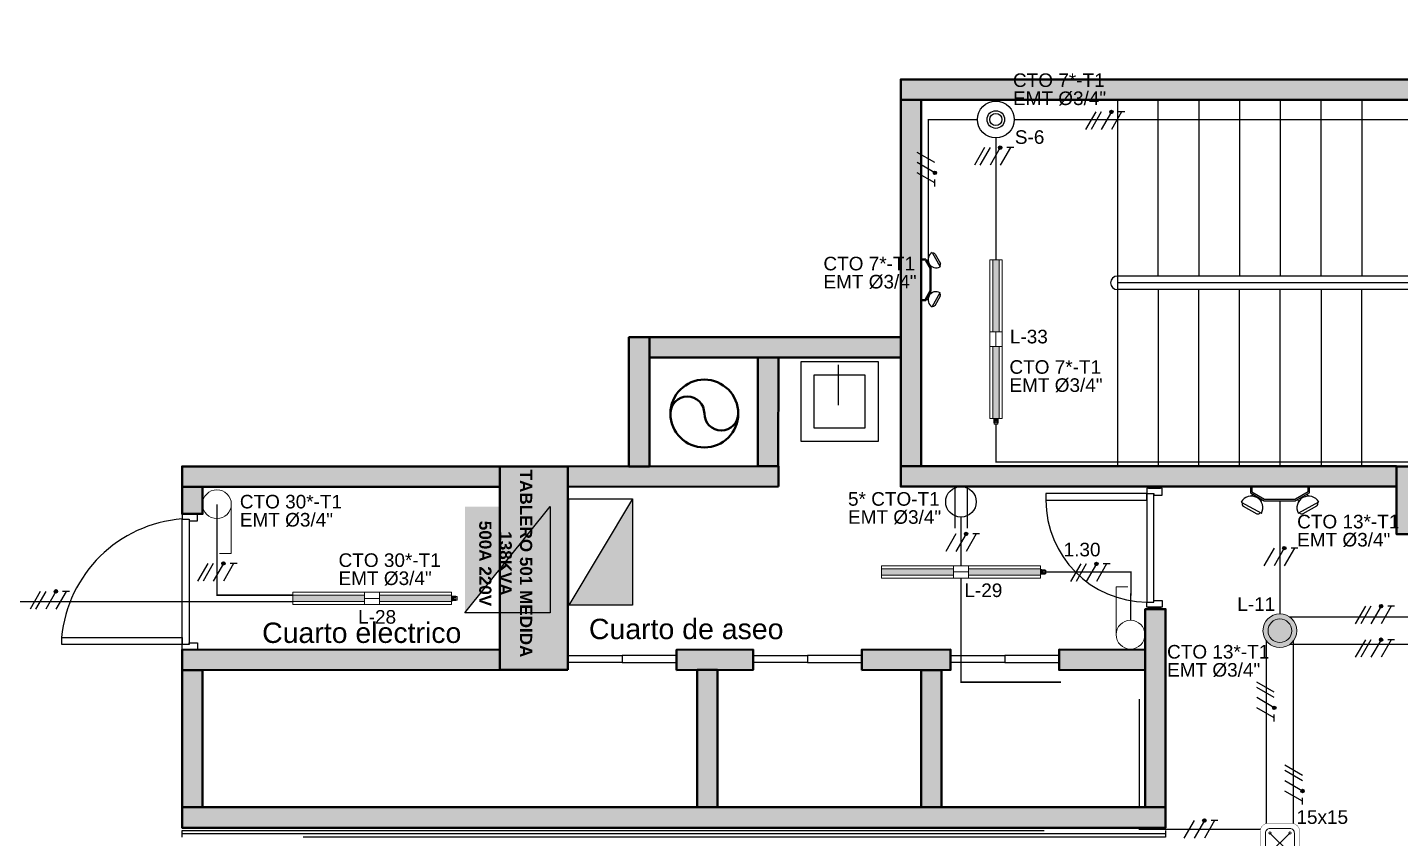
# Model space of a CAD drawing. Header units: metres. Extents: x -692 to 1029, y -233 to 3386.
# Drawn here: x 515.78 to 525.89, y 2480.87 to 2486.85 of the extents above; entities that cross this region are included whole.
import ezdxf
from ezdxf.lldxf.tags import DXFTag

# ---------------------------------------------------------------- set-up
doc = ezdxf.new("R2010")
doc.units = ezdxf.units.M
for name, pattern in [('CENTER2', [28.575, 19.05, -3.175, 3.175, -3.175]), ('CONTINUA', [0]), ('HIDDEN', [9.525, 6.35, -3.175]), ('LÍNEAS_OCULTASX2', [0.75, 0.5, -0.25])]:
    doc.linetypes.add(name, pattern=pattern)
for name, color, linetype in [('-ALAMBRADO', 7, 'Continuous'), ('-CN-GYD-ILUMINACION-EM', 1, 'Continuous'), ('-CN-GYD-TEXTOS', 7, 'Continuous'), ('1amobla', 253, 'Continuous'), ('A-columnas', 6, 'Continuous'), ('AMOBLAMIENTO', 252, 'Continuous'), ('AREA PARQUEO', 253, 'Continuous'), ('CAJA DE PASO', 86, 'Continuous'), ('F-2', 253, 'Continuous'), ('GG_PISO 5', 8, 'Continuous'), ('LUMINARIA DE EMERGENCIA', 1, 'Continuous'), ('LUMINARIA LED CIRCULAR', 7, 'Continuous'), ('LUZ LED INDIRECTA', 7, 'Continuous'), ('MUEBLE', 253, 'Continuous'), ('SENSOR MOVIMIENTO', 3, 'Continuous'), ('T', 1, 'Continuous'), ('TB', 7, 'Continuous')]:
    doc.layers.add(name, color=color, linetype=linetype)
for name, color, linetype, lineweight in [('-CN-GYD-LUMINARIA LED HERMETICA', 1, 'Continuous', 5), ('-CN-GYD-TUBERÍA ILUMINACION', 5, 'Continuous', 18), ('-CN-GYD-TUBERÍA TOMACORRIENTE PVC', 86, 'Continuous', 18), ('-CN-INTERRUPTORES DE PARED', 3, 'Continuous', 20), ('_TEXTO', 7, 'Continuous', 9), ('Estructura', 250, 'Continuous', 40), ('TEXTOS', 250, 'Continuous', 20), ('Textos 1', 7, 'Continuous', 25)]:
    doc.layers.add(name, color=color, linetype=linetype, lineweight=lineweight)
for name, color, linetype, true_color in [('A-HATCH CONCRETO', 7, 'Continuous', 0xa8a8a8), ('HACHTCOLUMNA', 7, 'Continuous', 0x5c5c5c), ('JCA_HATCH 254', 7, 'Continuous', 0xc4c4c4)]:
    doc.layers.add(name, color=color, linetype=linetype, true_color=true_color)
doc.layers.add('DIM-25', color=253, linetype='Continuous', plot=False)
doc.layers.add('Muro', color=7, linetype='Continuous', lineweight=40, true_color=0x2e2e2e)
doc.styles.add('GYD', font='arial.ttf', dxfattribs={"height": 2.5})
doc.styles.get("Standard").update_dxf_attribs({"font": 'arial.ttf'})
tags = doc.linetypes.add('EMT_LINE', pattern='A,0.5,-0.2,["EMT",Standard,S=0.1,R=0,X=-0.1,Y=-0.05],-0.25', length=0.95).pattern_tags.tags
tags[6] = DXFTag(74, 10)
pattern_1 = [(180, (4.985, -38.812), (-6.00631, -10.40324), [1.50158, -10.51105]), (270, (4.2344, -38.812), (6.00631, -10.40324), [0.75079, -20.05569]), (270, (4.047, -38.812), (6.00631, -10.40324), [0.60063, -20.20584]), (270, (4.422, -38.812), (6.00631, -10.40324), [0.60063, -20.20584]), (240, (3.859, -38.812), (6.00631, -10.40324), [0.4805, -11.53212]), (300, (4.61, -38.812), (12.01262, -4e-09), [0.4805, -11.53212])]

# ---------------------------------------------------------------- blocks, each defined once
blk = doc.blocks.new('2x')
at = {"layer": '-ALAMBRADO'}
h = blk.add_hatch(color=256, dxfattribs=at)
edge = h.paths.add_edge_path()
edge.add_arc((0.075, 0.13), 0.025, 0, 360)
for p, q in [((-0.075, 0.13), (-0.225, -0.13)), ((0.075, 0.13), (-0.075, -0.13)), ((0.225, 0.13), (0.075, -0.13))]:
    blk.add_line(p, q, dxfattribs=at)
blk.add_lwpolyline([(0.275, 0.13), (0.175, 0.13)], dxfattribs=at)
blk.add_circle((0.075, 0.13), 0.025, dxfattribs=at)
blk = doc.blocks.new('*U28')
at = {"layer": '-ALAMBRADO'}
blk.add_blockref('2x', (0, 0), dxfattribs=at)
blk = doc.blocks.new('Caja de paso')
at = {"layer": '-CN-GYD-TUBERÍA TOMACORRIENTE PVC', "const_width": 0.00173}
blk.add_lwpolyline([(-0.1111, 0.0667), (-0.1111, -0.0667, 0.414214), (-0.0667, -0.1111), (0.0667, -0.1111, 0.414214), (0.1111, -0.0667), (0.1111, 0.0667, 0.414214), (0.0667, 0.1111), (-0.0667, 0.1111, 0.414214)], format="xyb", close=True, dxfattribs=at)
at = {"layer": '-CN-GYD-TUBERÍA TOMACORRIENTE PVC'}
blk.add_lwpolyline([(-0.0566, -0.0819), (0.0566, -0.0819, 0.414214), (0.0819, -0.0566), (0.0819, 0.0566, 0.414214), (0.0566, 0.0819), (-0.0566, 0.0819, 0.414214), (-0.0819, 0.0566), (-0.0819, -0.0566, 0.414214)], format="xyb", close=True, dxfattribs=at)
at = {"layer": '-CN-GYD-TUBERÍA TOMACORRIENTE PVC', "linetype": 'LÍNEAS_OCULTASX2'}
for points in [[(-0.0566, 0.0566), (0.0566, -0.0566)], [(0.0566, 0.0566), (-0.0566, -0.0566)]]:
    blk.add_lwpolyline(points, dxfattribs=at)
at = {"layer": '-CN-GYD-TUBERÍA TOMACORRIENTE PVC'}
for centre in [(-0.0566, 0.0566), (0.0566, 0.0566), (-0.0566, -0.0566), (0.0566, -0.0566)]:
    blk.add_circle(centre, 0.00665, dxfattribs=at)
blk = doc.blocks.new('TB')
at = {"layer": 'TB'}
h = blk.add_hatch(color=256, dxfattribs=at)
h.dxf.hatch_style = 1
h.paths.add_polyline_path([(0.1564, 0), (-0.1564, 0.1562), (-0.1564, 0)])
blk.add_lwpolyline([(-0.1564, 0.1562), (0.1564, 0.1562), (0.1564, 0), (-0.1564, 0)], close=True, dxfattribs=at)
blk.add_lwpolyline([(0.1564, 0), (-0.1564, 0.1562)], dxfattribs=at)
blk = doc.blocks.new('*U50')
at = {"layer": '-CN-GYD-ILUMINACION-EM', "ltscale": 0.3}
for p, q in [((-145, 270), (-200, 170)), ((-114, 285), (-197, 136)), ((-119, 277), (-119, 277)), ((-193, 144), (-193, 144)), ((-145, -270), (-200, -170)), ((-114, -285), (-197, -136)), ((-193, -144), (-193, -144)), ((-119, -277), (-119, -277))]:
    blk.add_line(p, q, dxfattribs=at)
at = {"layer": '-CN-GYD-ILUMINACION-EM'}
for p, q in [((0, 217), (-46, 217)), ((0, 207), (-40, 207)), ((0, -217), (0, 217)), ((-104, 116), (-104, -116)), ((-94, 114), (-94, -114)), ((-46, -217), (0, -217)), ((-40, -207), (0, -207))]:
    blk.add_line(p, q, dxfattribs=at)
for points in [[(-46, 217), (-104, 116)], [(-40, 207), (-94, 114)], [(-56, 199), (-70, 208)], [(-96, 130), (-110, 138)], [(-96, -130), (-110, -138)], [(-46, -217), (-104, -116)], [(-40, -207), (-94, -114)], [(-56, -199), (-70, -208)]]:
    blk.add_lwpolyline(points, dxfattribs=at)
at = {"layer": '-CN-GYD-ILUMINACION-EM', "ltscale": 0.3}
for centre, radius, start, end in [((-156, 211), 85.5, 240.9715, 60.9715), ((-128, 260), 19.1, 60.9715, 150.9715), ((-183, 161), 19.1, 150.9715, 240.9715), ((-183, -161), 19.1, 119.0285, 209.0285), ((-156, -211), 85.5, 299.0285, 119.0285), ((-128, -260), 19.1, 209.0285, 299.0285)]:
    blk.add_arc(centre, radius, start, end, dxfattribs=at)
at = {"layer": '-CN-GYD-TEXTOS', "style": 'GYD'}
blk.add_attdef('5', (-68, -406), '', height=125, rotation=90, dxfattribs=at)
blk = doc.blocks.new('t')
at = {"layer": 'T'}
for p, q in [((0.0063, 0.03), (0.2042, 0.03)), ((0.0063, -0.03), (0.2042, -0.03))]:
    blk.add_line(p, q, dxfattribs=at)
blk.add_circle((0.075, 0), 0.075, dxfattribs=at)
blk = doc.blocks.new('OJO DE BUEY 12W')
at = {"layer": 'JCA_HATCH 254', "transparency": 33554687}
h = blk.add_hatch(color=256, dxfattribs=at)
h.dxf.hatch_style = 1
h.paths.add_polyline_path([(-103.7, 0, 1), (103.7, 0, 1)])
h.paths.add_polyline_path([(72.7, 0, -1), (-72.7, 0, -1)], flags=16)
at = {"layer": 'LUMINARIA LED CIRCULAR', "linetype": 'EMT_LINE', "lineweight": 5, "ltscale": 10}
h = blk.add_hatch(color=256, dxfattribs=at)
h.dxf.hatch_style = 1
h.set_gradient(color1=(147, 149, 152), color2=(248, 246, 176), name='SPHERICAL')
edge = h.paths.add_edge_path()
edge.add_arc((0, 0), 72.7, 0, 360)
at = {"layer": 'LUMINARIA LED CIRCULAR', "linetype": 'Continuous', "lineweight": 5, "ltscale": 10}
for radius in [103.7, 72.7]:
    blk.add_circle((0, 0), radius, dxfattribs=at)
blk = doc.blocks.new('LUMINARIA HERMETICA 40W')
h = blk.add_hatch()
h.set_pattern_fill('SWAMP', color=252, scale=0.472938, angle=180)
h.set_pattern_definition(pattern_1)
h.paths.add_polyline_path([(-24, 55), (23, 55), (23, 585), (-24, 585)])
h = blk.add_hatch()
h.set_pattern_fill('SWAMP', color=252, scale=0.472938, angle=180)
h.set_pattern_definition(pattern_1)
h.paths.add_polyline_path([(-24, -585), (23, -585), (23, -55), (-24, -55)])
at = {"layer": '-CN-INTERRUPTORES DE PARED', "color": 1, "extrusion": (0, 0, -1)}
for p, q in [((-46, 585), (46, 585)), ((-46, 55), (-46, 585)), ((46, 585), (46, 559)), ((46, 559), (46, 55)), ((-46, -559), (-46, -55)), ((46, -55), (46, -585)), ((-46, -585), (-46, -559)), ((46, -585), (-46, -585))]:
    blk.add_line(p, q, dxfattribs=at)
at = {"layer": '-CN-INTERRUPTORES DE PARED', "color": 1}
for p, q in [((46, 55), (-46, 55)), ((0, 55), (0, -55)), ((46, -55), (46, 55)), ((-46, -55), (46, -55)), ((-16, -587), (-17, -588)), ((-17, -588), (-17, -589)), ((-17, -589), (-17, -595)), ((-17, -595), (-12, -595)), ((-15, -587), (-16, -587)), ((-12, -596), (-16, -596)), ((-16, -596), (-16, -604)), ((-16, -604), (-12, -604)), ((-16, -605), (-16, -615)), ((-12, -605), (-16, -605)), ((-13, -587), (-15, -587)), ((-13, -587), (-13, -585)), ((-13, -585), (0, -585)), ((-12, -588), (-13, -587)), ((0, -587), (-13, -587)), ((-11, -589), (-12, -588)), ((-12, -595), (-12, -596)), ((-12, -604), (-12, -605)), ((-8, -588), (-11, -589)), ((-7, -588), (-8, -588)), ((-3, -587), (-7, -588)), ((0, -587), (-3, -587)), ((13, -585), (0, -585)), ((0, -587), (3, -587)), ((0, -587), (13, -587)), ((3, -587), (7, -588)), ((7, -588), (8, -588)), ((8, -588), (11, -589)), ((11, -589), (12, -588)), ((12, -588), (13, -587)), ((17, -595), (12, -595)), ((12, -595), (12, -596)), ((12, -596), (16, -596)), ((16, -604), (12, -604)), ((12, -604), (12, -605)), ((12, -605), (16, -605)), ((13, -587), (13, -585)), ((13, -587), (15, -587)), ((15, -587), (16, -587)), ((16, -587), (17, -588)), ((16, -596), (16, -604)), ((16, -605), (16, -615)), ((17, -588), (17, -589)), ((17, -589), (17, -595)), ((-16, -615), (-14, -617)), ((-14, -617), (-14, -621)), ((-14, -621), (-14, -623)), ((-14, -623), (-11, -626)), ((-11, -626), (0, -626)), ((11, -626), (0, -626)), ((14, -623), (11, -626)), ((16, -615), (14, -617)), ((14, -617), (14, -621)), ((14, -621), (14, -623))]:
    blk.add_line(p, q, dxfattribs=at)
for points in [[(-46, 55), (-46, -55)], [(-17, -594), (-11, -594), (-8, -594), (0, -594)], [(-12, -595), (0, -595)], [(-12, -596), (0, -596)], [(-12, -604), (0, -604)], [(-12, -605), (0, -605)], [(-11, -589), (-11, -595)], [(-7, -605), (-7, -615), (-9, -615), (-9, -605)], [(-8, -588), (-8, -595)], [(-8, -604), (-8, -596)], [(17, -594), (11, -594), (8, -594), (0, -594)], [(12, -595), (0, -595)], [(12, -596), (0, -596)], [(12, -604), (0, -604)], [(12, -605), (0, -605)], [(7, -605), (7, -615), (9, -615), (9, -605)], [(8, -588), (8, -595)], [(8, -604), (8, -596)], [(11, -589), (11, -595)], [(-14, -617), (0, -617)], [(-9, -615), (-11, -617)], [(-7, -615), (-4, -617)], [(14, -617), (0, -617)], [(7, -615), (4, -617)], [(9, -615), (11, -617)]]:
    blk.add_lwpolyline(points, dxfattribs=at)
at = {"color": 1}
for points in [[(23, 55), (-24, 55), (-24, 585), (23, 585)], [(23, -585), (-24, -585), (-24, -55), (23, -55)]]:
    blk.add_lwpolyline(points, close=True, dxfattribs=at)
blk = doc.blocks.new('Sensor 360º_')
at = {"layer": 'SENSOR MOVIMIENTO'}
for radius in [0.1126, 0.054, 0.0375]:
    blk.add_circle((0, 0), radius, dxfattribs=at)
blk = doc.blocks.new('3x')
at = {"layer": '-ALAMBRADO'}
h = blk.add_hatch(color=256, dxfattribs=at)
edge = h.paths.add_edge_path()
edge.add_arc((0.078, 0.13), 0.025, 0, 360)
for p, q in [((-0.152, 0.13), (-0.302, -0.13)), ((-0.072, 0.13), (-0.222, -0.13)), ((0.078, 0.13), (-0.072, -0.13)), ((0.228, 0.13), (0.078, -0.13))]:
    blk.add_line(p, q, dxfattribs=at)
blk.add_lwpolyline([(0.278, 0.13), (0.178, 0.13)], dxfattribs=at)
blk.add_circle((0.078, 0.13), 0.025, dxfattribs=at)
blk = doc.blocks.new('*U29')
at = {"layer": '-ALAMBRADO'}
blk.add_blockref('3x', (0, 0), dxfattribs=at)
blk = doc.blocks.new('Est etapa 3 torre')
at = {"layer": 'HACHTCOLUMNA'}
h = blk.add_hatch(color=256, dxfattribs=at)
h.paths.add_polyline_path([(1123.55, -5959.124), (1123.05, -5959.124), (1123.05, -5957.624), (1123.55, -5957.624)])
h.paths.add_polyline_path([(1116.05, -5959.124), (1115.55, -5959.124), (1115.55, -5957.624), (1116.05, -5957.624)])
h.paths.add_polyline_path([(1139.548, -5959.124), (1139.048, -5959.124), (1139.048, -5957.624), (1139.548, -5957.624)])
h.paths.add_polyline_path([(1132.05, -5959.124), (1131.55, -5959.124), (1131.55, -5957.624), (1132.05, -5957.624)])
h.paths.add_polyline_path([(1140.048, -5967.649), (1140.048, -5968.149), (1138.548, -5968.149), (1138.548, -5967.649)])
h.paths.add_polyline_path([(1124.05, -5967.649), (1124.05, -5968.149), (1122.55, -5968.149), (1122.55, -5967.649)])
h.paths.add_polyline_path([(1131.05, -5967.649), (1131.05, -5968.149), (1132.55, -5968.149), (1132.55, -5967.649)])
h.paths.add_polyline_path([(1115.05, -5967.649), (1115.05, -5968.149), (1116.55, -5968.149), (1116.55, -5967.649)])
h.paths.add_polyline_path([(1140.048, -5975.649), (1140.048, -5976.149), (1138.548, -5976.149), (1138.548, -5975.649)])
h.paths.add_polyline_path([(1124.05, -5975.649), (1124.05, -5976.149), (1122.55, -5976.149), (1122.55, -5975.649)])
h.paths.add_polyline_path([(1131.05, -5975.649), (1131.05, -5976.149), (1132.55, -5976.149), (1132.55, -5975.649)])
h.paths.add_polyline_path([(1115.05, -5975.649), (1115.05, -5976.149), (1116.55, -5976.149), (1116.55, -5975.649)])
h.paths.add_polyline_path([(1140.048, -5985.749), (1140.048, -5986.249), (1138.548, -5986.249), (1138.548, -5985.749)])
h.paths.add_polyline_path([(1124.05, -5985.749), (1124.05, -5986.249), (1122.55, -5986.249), (1122.55, -5985.749)])
h.paths.add_polyline_path([(1131.05, -5985.749), (1131.05, -5986.249), (1132.55, -5986.249), (1132.55, -5985.749)])
h.paths.add_polyline_path([(1115.05, -5985.749), (1115.05, -5986.249), (1116.55, -5986.249), (1116.55, -5985.749)])
h.paths.add_polyline_path([(1140.048, -5993.749), (1140.048, -5994.249), (1138.548, -5994.249), (1138.548, -5993.749)])
h.paths.add_polyline_path([(1124.05, -5993.749), (1124.05, -5994.249), (1122.55, -5994.249), (1122.55, -5993.749)])
h.paths.add_polyline_path([(1131.05, -5993.749), (1131.05, -5994.249), (1132.55, -5994.249), (1132.55, -5993.749)])
h.paths.add_polyline_path([(1115.05, -5993.749), (1115.05, -5994.249), (1116.55, -5994.249), (1116.55, -5993.749)])
h.paths.add_polyline_path([(1132.05, -6003.426), (1131.55, -6003.426), (1131.55, -6004.922), (1132.05, -6004.922)])
h.paths.add_polyline_path([(1138.153, -6003.424), (1139.653, -6003.424), (1139.653, -6003.924), (1138.153, -6003.924)])
h.paths.add_polyline_path([(1116.05, -6004.924), (1116.05, -6003.424), (1115.55, -6003.424), (1115.55, -6004.924)])
h.paths.add_polyline_path([(1123.55, -6004.924), (1123.55, -6003.424), (1123.05, -6003.424), (1123.05, -6004.924)])
h.paths.add_polyline_path([(1139.048, -6011.949), (1139.048, -6009.549), (1139.548, -6009.549), (1139.548, -6011.949)])
h.paths.add_polyline_path([(1131.55, -6009.549), (1131.55, -6011.949), (1132.05, -6011.949), (1132.05, -6009.549)])
h.paths.add_polyline_path([(1123.05, -6009.549), (1123.05, -6011.949), (1123.55, -6011.949), (1123.55, -6009.549)])
h.paths.add_polyline_path([(1116.05, -6009.549), (1116.05, -6011.949), (1115.55, -6011.949), (1115.55, -6009.549)])
at = {"layer": 'Estructura'}
for points in [[(1132.05, -6004.924), (1132.05, -6003.424), (1131.55, -6003.424), (1131.55, -6004.924)], [(1138.153, -6003.424), (1139.653, -6003.424), (1139.653, -6003.924), (1138.153, -6003.924)]]:
    blk.add_lwpolyline(points, close=True, dxfattribs=at)
blk = doc.blocks.new('A$C9ce45cf1')
at = {"layer": 'A-HATCH CONCRETO', "ltscale": 0.03}
h = blk.add_hatch(color=256, dxfattribs=at)
h.dxf.hatch_style = 1
h.paths.add_polyline_path([(59.246, 16.29), (57.395, 16.29), (57.395, 16.139), (58.195, 16.139), (58.194, 15.341), (56.795, 15.339), (56.795, 15.189), (58.345, 15.19), (58.345, 16.14), (59.246, 16.14)])
h.paths.add_polyline_path([(57.395, 16.29), (57.395, 15.339), (57.244, 15.341), (57.245, 16.29)], flags=16)
at = {"layer": 'JCA_HATCH 254', "linetype": 'Continuous', "ltscale": 0.3, "transparency": 33554687}
h = blk.add_hatch(color=256, dxfattribs=at)
h.dxf.hatch_style = 1
h.paths.add_polyline_path([(67.294, 18.19), (59.246, 18.189), (59.246, 18.039), (67.294, 18.04)])
h = blk.add_hatch(color=256, dxfattribs=at)
h.dxf.hatch_style = 1
h.paths.add_polyline_path([(59.246, 15.341), (59.246, 18.039), (59.396, 18.039), (59.396, 15.341)])
h = blk.add_hatch(color=256, dxfattribs=at)
h.dxf.hatch_style = 1
h.paths.add_polyline_path([(56.295, 15.339), (53.954, 15.339), (53.954, 15.189), (56.295, 15.189)])
h = blk.add_hatch(color=256, dxfattribs=at)
h.dxf.hatch_style = 1
h.paths.add_polyline_path([(62.897, 15.341), (59.246, 15.34), (59.246, 15.19), (62.897, 15.191)])
h = blk.add_hatch(color=256, dxfattribs=at)
h.dxf.hatch_style = 1
h.paths.add_polyline_path([(53.954, 15.189), (53.954, 14.988), (54.104, 14.988), (54.104, 15.189)])
h = blk.add_hatch(color=256, dxfattribs=at)
h.dxf.hatch_style = 1
h.paths.add_polyline_path([(61.197, 12.827), (61.047, 12.827), (61.047, 14.288), (61.197, 14.288)])
h = blk.add_hatch(color=256, dxfattribs=at)
h.dxf.hatch_style = 1
h.paths.add_polyline_path([(53.954, 13.838), (53.954, 13.988), (56.295, 13.989), (56.295, 13.839)])
h = blk.add_hatch(color=256, dxfattribs=at)
h.dxf.hatch_style = 1
h.paths.add_polyline_path([(57.595, 13.838), (57.595, 13.988), (58.159, 13.989), (58.159, 13.839)])
h = blk.add_hatch(color=256, dxfattribs=at)
h.dxf.hatch_style = 1
h.paths.add_polyline_path([(58.959, 13.838), (58.959, 13.988), (59.613, 13.989), (59.613, 13.839)])
h = blk.add_hatch(color=256, dxfattribs=at)
h.dxf.hatch_style = 1
h.paths.add_polyline_path([(61.047, 13.838), (61.047, 13.988), (60.413, 13.989), (60.413, 13.839)])
h = blk.add_hatch(color=256, dxfattribs=at)
h.dxf.hatch_style = 1
h.paths.add_polyline_path([(53.954, 12.827), (53.954, 13.838), (54.104, 13.838), (54.104, 12.827)])
h = blk.add_hatch(color=256, dxfattribs=at)
h.dxf.hatch_style = 1
h.paths.add_polyline_path([(57.898, 12.827), (57.748, 12.827), (57.748, 13.839), (57.898, 13.839)])
h = blk.add_hatch(color=256, dxfattribs=at)
h.dxf.hatch_style = 1
h.paths.add_polyline_path([(59.547, 12.827), (59.397, 12.827), (59.397, 13.838), (59.547, 13.838)])
h = blk.add_hatch(color=256, dxfattribs=at)
h.dxf.hatch_style = 1
h.paths.add_polyline_path([(53.954, 12.827), (61.197, 12.827), (61.197, 12.677), (53.954, 12.677)])
at = {"layer": '1amobla', "linetype": 'CENTER2', "ltscale": 0.3}
for p, q in [((60.842, 18.041), (60.842, 15.341)), ((61.142, 16.741), (61.142, 18.041)), ((61.442, 18.041), (61.442, 16.741)), ((61.742, 18.041), (61.742, 16.741)), ((62.042, 18.041), (62.042, 16.741)), ((62.342, 16.741), (62.342, 18.041)), ((62.642, 18.041), (62.642, 16.741)), ((61.142, 16.641), (61.142, 15.341)), ((61.442, 15.341), (61.442, 16.641)), ((61.742, 15.341), (61.742, 16.641)), ((62.042, 15.341), (62.042, 16.641)), ((62.342, 16.641), (62.342, 15.341)), ((62.642, 15.341), (62.642, 16.641))]:
    blk.add_line(p, q, dxfattribs=at)
at = {"layer": '1amobla', "linetype": 'Continuous', "ltscale": 0.3}
for p, q in [((56.295, 15.189), (56.295, 13.989)), ((53.967, 13.988), (54.054, 13.988))]:
    blk.add_line(p, q, dxfattribs=at)
at = {"layer": 'A-columnas'}
for p in [(61.047, 14.288), (61.197, 14.288)]:
    blk.add_line(p, (61.197, 14.288), dxfattribs=at)
at = {"layer": 'AMOBLAMIENTO'}
blk.add_line((58.785, 16.086), (58.785, 15.789), dxfattribs=at)
for points in [[(59.08, 16.111), (59.08, 15.522), (58.512, 15.522), (58.512, 16.111)], [(58.982, 16.014), (58.982, 15.62), (58.61, 15.62), (58.61, 16.014)]]:
    blk.add_lwpolyline(points, close=True, dxfattribs=at)
at = {"layer": 'AREA PARQUEO'}
for p, q in [((63.842, 16.741), (60.842, 16.741)), ((63.842, 16.691), (60.842, 16.691)), ((63.842, 16.641), (60.842, 16.641))]:
    blk.add_line(p, q, dxfattribs=at)
blk.add_arc((60.842, 16.691), 0.05, 90, 270, dxfattribs=at)
at = {"layer": 'DIM-25'}
blk.add_arc((61.066, 15.09), 0.751, 180.044, 269.4867, dxfattribs=at)
at = {"layer": 'F-2'}
for points in [[(61.11, 15.127), (61.172, 15.127), (61.172, 15.178), (61.059, 15.178), (61.059, 15.14), (61.11, 15.14), (61.11, 15.127)], [(61.072, 15.19), (61.072, 15.178), (61.159, 15.178), (61.159, 15.19)], [(61.059, 15.14), (61.059, 14.339), (61.11, 14.339), (61.11, 15.14)], [(54.005, 14.95), (54.005, 14.938), (54.066, 14.938), (54.066, 14.988), (53.954, 14.988), (53.954, 14.95)], [(54.005, 14.027), (53.954, 14.027), (53.954, 14.95), (54.005, 14.95), (54.005, 14.027)], [(61.11, 14.339), (61.11, 14.351), (61.172, 14.351), (61.172, 14.301), (61.059, 14.301), (61.059, 14.339)], [(61.072, 14.288), (61.072, 14.301), (61.159, 14.301), (61.159, 14.288)], [(54.005, 14.027), (54.005, 14.039), (54.067, 14.039), (54.067, 13.988), (53.954, 13.988), (53.954, 14.027)]]:
    blk.add_lwpolyline(points, dxfattribs=at)
at = {"layer": 'F-2', "elevation": -2415.091}
for points in [[(57.195, 13.945), (57.195, 13.894), (56.795, 13.894), (56.795, 13.945)], [(57.195, 13.945), (57.195, 13.894), (57.595, 13.894), (57.595, 13.945)], [(58.559, 13.945), (58.559, 13.894), (58.159, 13.894), (58.159, 13.945)], [(58.559, 13.945), (58.559, 13.894), (58.959, 13.894), (58.959, 13.945)], [(60.013, 13.945), (60.013, 13.894), (59.613, 13.894), (59.613, 13.945)], [(60.013, 13.945), (60.013, 13.894), (60.413, 13.894), (60.413, 13.945)]]:
    blk.add_lwpolyline(points, close=True, dxfattribs=at)
at = {"layer": 'MUEBLE', "linetype": 'HIDDEN'}
for points in [[(61.059, 15.089), (61.059, 15.14), (60.315, 15.14), (60.315, 15.089)], [(53.954, 14.077), (53.954, 14.027), (53.067, 14.027), (53.067, 14.077)]]:
    blk.add_lwpolyline(points, close=True, dxfattribs=at)
at = {"layer": 'MUEBLE', "linetype": 'ByBlock'}
blk.add_arc((54.028, 13.988), 0.966, 94.4015, 174.684, dxfattribs=at)
at = {"layer": 'Muro'}
for points in [[(67.294, 18.19), (59.246, 18.189), (59.246, 18.039), (67.294, 18.04)], [(57.395, 16.29), (57.395, 15.339), (57.245, 15.339), (57.245, 16.29)], [(59.246, 16.29), (57.395, 16.29), (57.395, 16.14), (59.246, 16.14)], [(58.345, 16.14), (58.344, 15.341), (58.194, 15.341), (58.195, 16.14)], [(58.345, 15.19), (56.795, 15.189), (56.795, 15.339), (58.345, 15.34)], [(62.897, 15.341), (59.246, 15.34), (59.246, 15.19), (62.897, 15.191)], [(61.197, 12.827), (61.047, 12.827), (61.047, 14.288), (61.197, 14.288)], [(53.954, 13.838), (53.954, 13.988), (56.295, 13.989), (56.295, 13.839)], [(57.595, 13.838), (57.595, 13.988), (58.159, 13.989), (58.159, 13.839)], [(53.954, 12.827), (53.954, 13.838), (54.104, 13.838), (54.104, 12.827)], [(53.954, 12.827), (61.197, 12.827), (61.197, 12.677), (53.954, 12.677)]]:
    blk.add_lwpolyline(points, close=True, dxfattribs=at)
for points, elevation in [([(59.246, 15.341), (59.246, 18.039), (59.396, 18.039), (59.396, 15.341)], 1207.545), ([(58.959, 13.838), (58.959, 13.988), (59.613, 13.989), (59.613, 13.839)], -2415.091), ([(61.047, 13.838), (61.047, 13.988), (60.413, 13.989), (60.413, 13.839)], -2415.091), ([(57.898, 12.827), (57.748, 12.827), (57.748, 13.839), (57.898, 13.839)], 2415.091), ([(59.547, 12.827), (59.397, 12.827), (59.397, 13.838), (59.547, 13.838)], 1207.545)]:
    blk.add_lwpolyline(points, close=True, dxfattribs=dict(at, elevation=elevation))
at = {"layer": 'Muro', "ltscale": 0.1}
blk.add_lwpolyline([(57.55, 15.728, -1), (57.8, 15.728, 1), (58.05, 15.728)], format="xyb", dxfattribs=at)
at = {"layer": 'Muro'}
for points in [[(56.295, 15.339), (53.954, 15.339), (53.954, 15.189), (56.295, 15.189), (56.295, 15.339)], [(53.954, 15.189), (53.954, 14.988), (54.104, 14.988), (54.104, 15.189), (53.954, 15.189)]]:
    blk.add_lwpolyline(points, dxfattribs=at)
at = {"layer": 'Muro', "ltscale": 0.1}
blk.add_circle((57.8, 15.728), 0.25, dxfattribs=at)
at = {"layer": 'Muro'}
blk.add_blockref('Est etapa 3 torre', (-1075.255, 6018.763), dxfattribs=at)
at = {"layer": 'Textos 1', "color": 8, "linetype": 'Continuous', "ltscale": 0.3}
blk.add_text('Cuarto de aseo', height=0.15, dxfattribs=at).set_placement((56.95, 14.066))
at = {"layer": 'Textos 1', "color": 8, "linetype": 'Continuous', "ltscale": 0.3, "insert": (54.543, 14.188), "char_height": 0.15, "width": 1.46119, "attachment_point": 1}
blk.add_mtext('Cuarto electrico', dxfattribs=at)

msp = doc.modelspace()

# ---------------------------------------------------------------- hatches: boundary and pattern name
at = {"layer": 'TB'}
h = msp.add_hatch(color=256, dxfattribs=at)
h.dxf.hatch_style = 1
h.paths.add_polyline_path([(519, 2482.536), (519.629, 2483.318), (519, 2483.318)])

# ---------------------------------------------------------------- linework, layer by layer
at = {"layer": '-CN-GYD-TUBERÍA ILUMINACION', "linetype": 'EMT_LINE', "ltscale": 10, "const_width": 0.01}
for points in [[(522.776, 2486.17), (522.414, 2486.17), (522.414, 2485.142)], [(523.047, 2486.17), (527.506, 2486.17)], [(522.911, 2485.137), (522.911, 2486.035)], [(527.15, 2484.407), (527.15, 2483.647), (522.912, 2483.647), (522.912, 2483.926)], [(517.732, 2482.666), (517.174, 2482.666), (517.174, 2483.336)], [(525.003, 2482.528), (525.003, 2483.361)], [(522.654, 2483.241), (522.654, 2482.883)], [(523.28, 2482.837), (523.907, 2482.837), (523.903, 2482.48)], [(522.654, 2482.79), (522.654, 2482.025), (523.391, 2482.025)], [(515.374, 2482.619), (517.732, 2482.619)], [(525.077, 2482.504), (527.539, 2482.504)], [(524.903, 2482.33), (524.903, 2480.982)], [(525.077, 2482.304), (527.539, 2482.304)], [(525.103, 2482.33), (525.103, 2480.983)], [(523.967, 2481.103), (523.967, 2481.902)], [(524.861, 2480.94), (523.967, 2480.94), (523.967, 2480.953)]]:
    msp.add_lwpolyline(points, dxfattribs=at)
at = {"layer": '-CN-INTERRUPTORES DE PARED', "color": 3, "extrusion": (0, 0, -1)}
for p, q in [((517.279, 2483.327), (517.279, 2482.974)), ((517.279, 2482.974), (517.193, 2482.974)), ((523.798, 2482.375), (523.798, 2482.727)), ((523.798, 2482.727), (523.884, 2482.727))]:
    msp.add_line(p, q, dxfattribs=at)
for centre in [(-517.174, 2483.336), (-523.903, 2482.375)]:
    msp.add_circle(centre, 0.106, dxfattribs=at)
msp.add_lwpolyline([(519.629, 2483.318), (519.629, 2482.536)])
at = {"layer": 'GG_PISO 5', "ltscale": 0.1}
msp.add_circle((520.765, 2484.005), 0.25, dxfattribs=at)
at = {"layer": 'LUZ LED INDIRECTA', "color": 40, "linetype": 'CONTINUA', "ltscale": 0.3, "true_color": 0xf8d731, "const_width": 0.01}
msp.add_lwpolyline([(516.918, 2480.908), (524.16, 2480.908)], dxfattribs=at)
at = {"layer": 'LUZ LED INDIRECTA', "color": 0, "linetype": 'HIDDEN'}
msp.add_lwpolyline([(516.918, 2480.883), (516.918, 2480.933), (524.16, 2480.933), (524.16, 2480.883)], close=True, dxfattribs=at)
at = {"layer": 'TB'}
for p, q in [((519, 2482.536), (519.629, 2483.318)), ((519.629, 2482.536), (519, 2482.536))]:
    msp.add_line(p, q, dxfattribs=at)

# ---------------------------------------------------------------- block references
at = {"layer": '-CN-GYD-LUMINARIA LED HERMETICA', "linetype": 'Continuous', "xscale": 0.001, "yscale": 0.001, "zscale": 0.002575412933351854}
msp.add_blockref('LUMINARIA HERMETICA 40W', (522.912, 2484.552), dxfattribs=at)
at = {"layer": '-CN-GYD-LUMINARIA LED HERMETICA', "linetype": 'Continuous', "yscale": 0.001, "zscale": 0.002575412933351854}
for p, xscale, rotation in [((522.654, 2482.837), 0.001, 89.99999999999999), ((518.317, 2482.642), -0.001, 90)]:
    msp.add_blockref('LUMINARIA HERMETICA 40W', p, dxfattribs=dict(at, xscale=xscale, rotation=rotation))
msp.add_blockref('A$C9ce45cf1', (462.964, 2468.276))
at = {"layer": '_TEXTO', "linetype": 'Continuous', "ltscale": 10, "xscale": 0.5, "yscale": 0.5}
for name, p, zscale in [('*U29', (523.723, 2486.161), 320), ('*U29', (522.904, 2485.898), 320), ('*U28', (522.654, 2483.052), 0.5), ('*U28', (524.998, 2482.947), 0.5), ('*U29', (517.183, 2482.835), 320), ('*U29', (523.613, 2482.831), 320), ('*U29', (515.949, 2482.629), 320), ('*U29', (525.709, 2482.52, 0), 320), ('*U29', (525.709, 2482.273, 0), 320), ('*U28', (524.409, 2480.941), 0.5)]:
    msp.add_blockref(name, p, dxfattribs=dict(at, zscale=zscale))
at = {"layer": '_TEXTO', "linetype": 'Continuous', "ltscale": 10, "xscale": 0.5, "yscale": 0.5, "rotation": 270}
for name, p, zscale in [('*U28', (522.397, 2485.815), 0.5), ('*U29', (524.897, 2481.875, 0), 320), ('*U29', (525.105, 2481.262, 0), 320)]:
    msp.add_blockref(name, p, dxfattribs=dict(at, zscale=zscale))
at = {"layer": 'CAJA DE PASO', "linetype": 'Continuous', "ltscale": 10, "xscale": 1.3, "yscale": 1.3, "zscale": 45.18280937220077}
msp.add_blockref('Caja de paso', (525.003, 2480.84), dxfattribs=at)
at = {"layer": 'LUMINARIA DE EMERGENCIA', "linetype": 'Continuous', "ltscale": 10}
for p, xscale, yscale, zscale, rotation in [((522.362, 2484.99), 0.0007007190885462964, 0.0007007190885462964, 0.0007007190885462964, 180), ((525.003, 2483.466), 0.001, 0.001, 0.001, 89.99999999999993)]:
    msp.add_blockref('*U50', p, dxfattribs=dict(at, xscale=xscale, yscale=yscale, zscale=zscale, rotation=rotation))
at = {"layer": 'LUMINARIA LED CIRCULAR', "xscale": 0.0012, "yscale": 0.0012, "zscale": 0.578415361173768}
msp.add_blockref('OJO DE BUEY 12W', (525.003, 2482.404), dxfattribs=at)
at = {"layer": 'SENSOR MOVIMIENTO', "xscale": 1.2, "yscale": 1.2}
msp.add_blockref('Sensor 360º_', (522.911, 2486.17), dxfattribs=at)
at = {"layer": 'T', "xscale": 1.5, "yscale": 1.5, "zscale": 1.5, "rotation": 270}
msp.add_blockref('t', (522.654, 2483.466), dxfattribs=at)
at = {"layer": 'TB', "xscale": 2.5, "yscale": 3, "zscale": 1.5, "rotation": 90}
msp.add_blockref('TB', (520.235, 2482.984), dxfattribs=at)

# ---------------------------------------------------------------- texts
at = {"layer": 'TEXTOS', "char_height": 0.1, "attachment_point": 1}
for s, insert, width in [('\\A1;\\pxsm0.8;CTO 7*-T1\\PEMT Ø3/4"       ', (523.037, 2486.51), 0.6806), ('\\A1;\\pxsm0.8;CTO 7*-T1\\PEMT Ø3/4"       ', (521.641, 2485.159), 0.6806), ('\\A1;\\pxsm0.8;CTO 7*-T1\\PEMT Ø3/4"       ', (523.011, 2484.397), 0.6806), ('\\A1;\\pxsm0.8;5* CTO-T1\\PEMT Ø3/4"       ', (521.822, 2483.425), 0.6806), ('\\A1;\\pxsm0.8;CTO 30*-T1\\PEMT Ø3/4"       ', (517.343, 2483.405), 0.86197), ('\\A1;\\pxsm0.8;CTO 13*-T1\\PEMT Ø3/4"       ', (525.13, 2483.258), 0.72835), ('\\A1;\\pxsm0.8;CTO 30*-T1\\PEMT Ø3/4"       ', (518.07, 2482.974), 0.86197), ('\\A1;\\pxsm0.8;CTO 13*-T1\\PEMT Ø3/4"       ', (524.172, 2482.299), 0.72835)]:
    msp.add_mtext(s, dxfattribs=dict(at, insert=insert, width=width))
for s, width, insert in [('S-6', 0.21103, (523.051, 2486.091)), ('\\pxqc;L-33', 0.27392, (523.017, 2484.621)), ('\\pxqc;1.30', 0.27392, (523.409, 2483.052)), ('\\pxqc;L-29', 0.27392, (522.682, 2482.752)), ('\\pxqc;L-11', 0.77349, (524.442, 2482.65)), ('\\pxqc;L-28', 0.27392, (518.217, 2482.556)), ('\\pxqc;15x15', 0.27392, (525.178, 2481.081))]:
    msp.add_mtext_dynamic_manual_height_columns(s, width=width, gutter_width=0.325, heights=[0], dxfattribs=dict(at, insert=insert))
at = {"layer": 'Textos 1', "color": 42, "true_color": 0xdd8108, "insert": (519.496, 2483.668), "char_height": 0.09, "attachment_point": 1, "rotation": 270}
msp.add_mtext_dynamic_manual_height_columns('\\pxqc;{\\fArial|b1|i0|c0|p34;TABLERO 501 MEDIDA\\P138KVA\\P500A 220V}', width=1.53736, gutter_width=0.325, heights=[0], dxfattribs=at)

doc.saveas('drawing.dxf')
